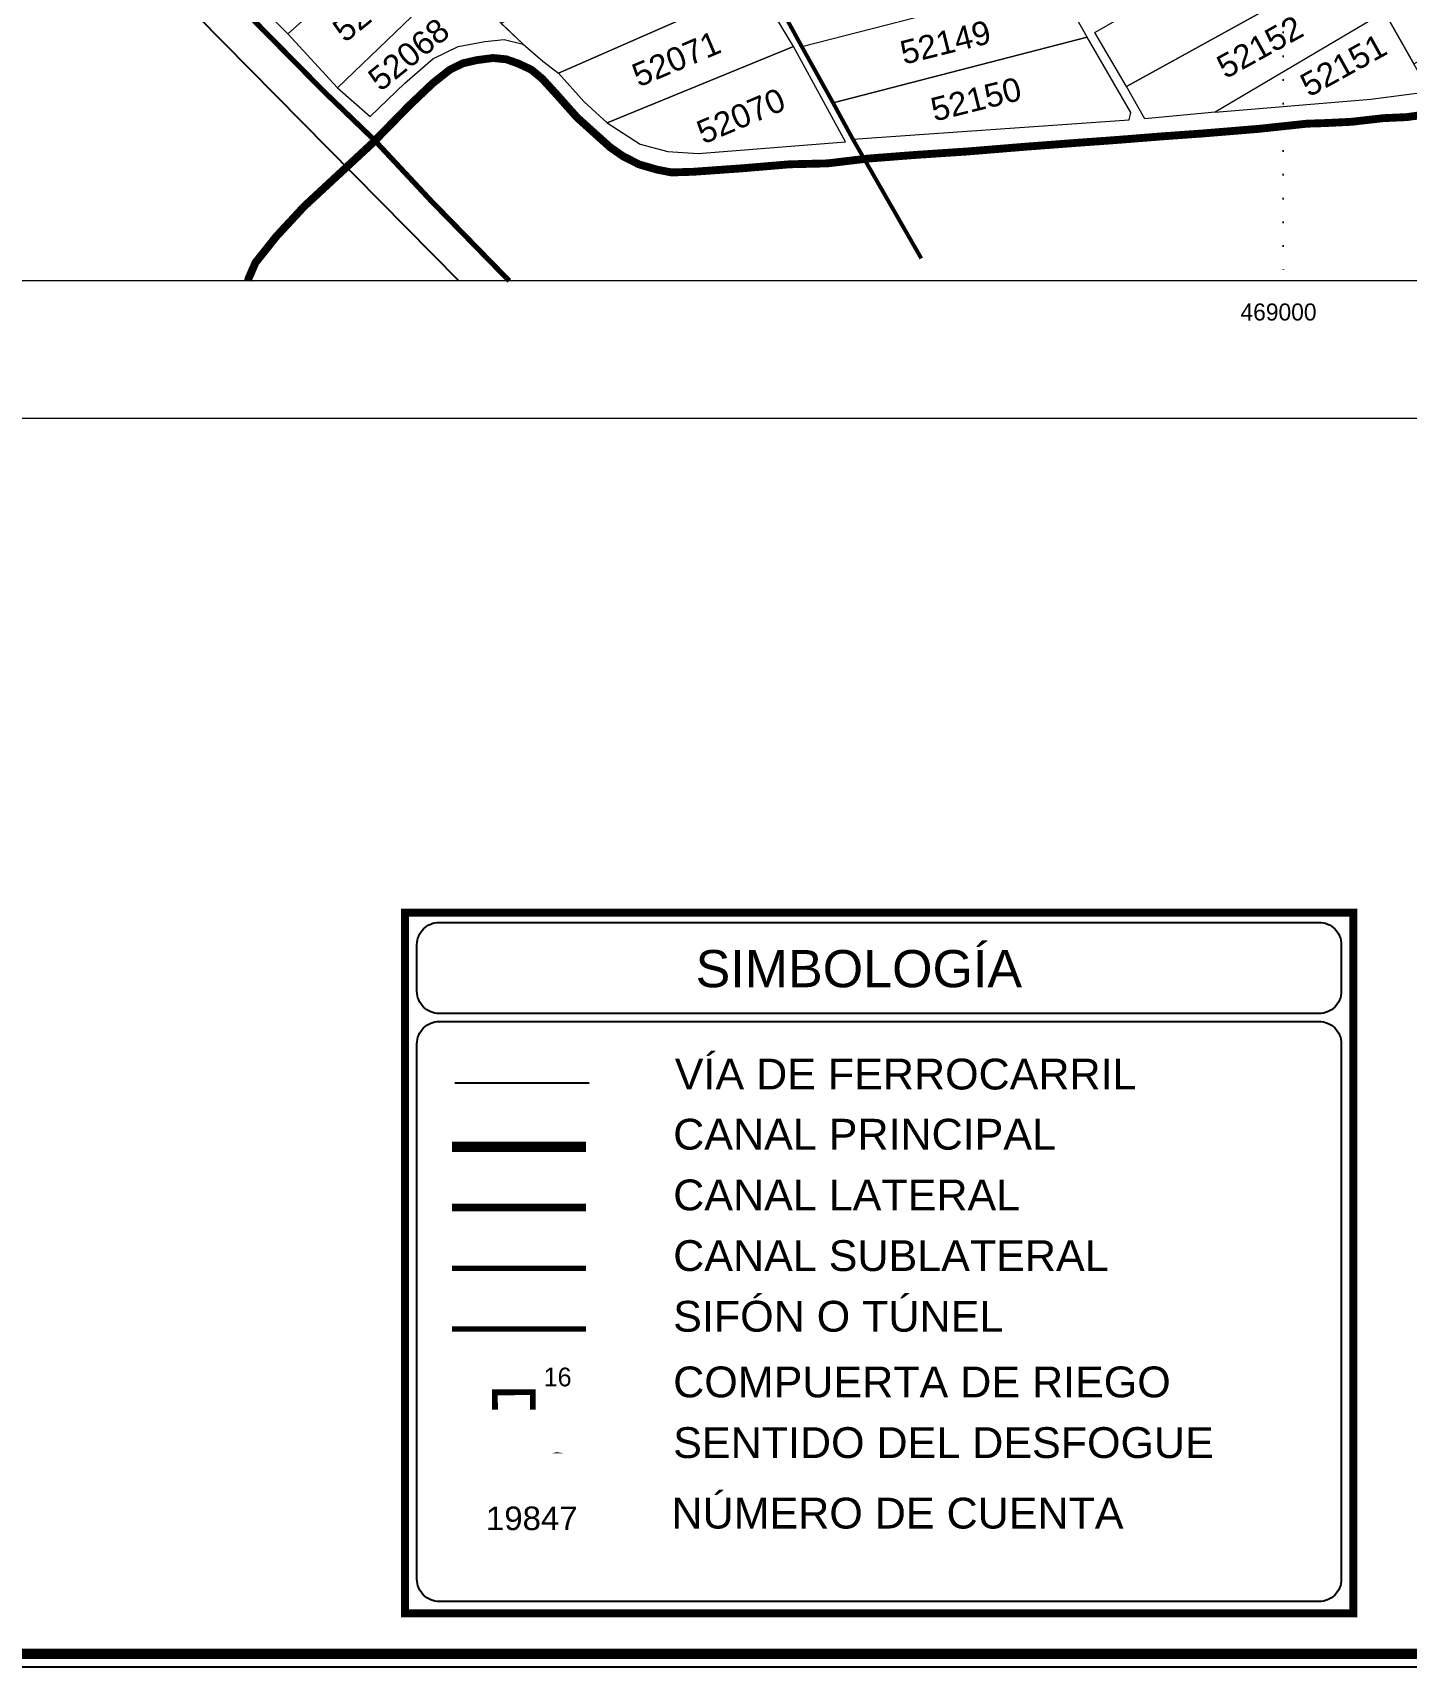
# Model space of a CAD drawing. Header units: millimetres. Extents: x 466933 to 471722, y 2222002 to 2227696.
# Drawn here: x 468046 to 469094, y 2222002 to 2223250 of the extents above; entities that cross this region are included whole.
import ezdxf

# ---------------------------------------------------------------- set-up
doc = ezdxf.new("R2010")
doc.units = ezdxf.units.MM
doc.header["$MEASUREMENT"] = 0
doc.linetypes.add('ACAD_ISO07W100', pattern=[3, 0, -3])
doc.linetypes.add('DASHED2', pattern=[0.375, 0.25, -0.125])
for name, color, linetype in [('cuentas', 7, 'Continuous'), ('ediplan', 7, 'Continuous'), ('ffcc', 3, 'TRACKS'), ('laterales', 134, 'Continuous'), ('limite de ejidos y pp', 7, 'Continuous'), ('Malla', 7, 'ACAD_ISO07W100'), ('sublat', 132, 'Continuous')]:
    doc.layers.add(name, color=color, linetype=linetype)
doc.layers.add('parcelas', color=7, linetype='Continuous', lineweight=13)
doc.styles.add('LETRERITO', font='arial.ttf')
doc.styles.add('SANSSERIF', font='sanss___.ttf')
doc.styles.add('style1', font='arial.ttf')
doc.linetypes.add('TRACKS', pattern='A,0.15,[130,ltypeshp.shx,S=0.25,R=0,X=0,Y=0],0.15', length=0.3)

msp = doc.modelspace()

# ---------------------------------------------------------------- linework, layer by layer
at = {"lineweight": 5, "ltscale": 2}
msp.add_lwpolyline([(471544.2, 2223060.3), (467095.1, 2223060.3), (467095.1, 2227485.3), (471544.2, 2227485.3)], close=True, dxfattribs=at)
at = {"layer": 'ediplan'}
msp.add_lwpolyline([(466933.2, 2227695.9), (471721.7, 2227695.9), (471721.7, 2222002.4), (466933.2, 2222002.4)], close=True, dxfattribs=at)
for points, const_width in [([(466943.5, 2227685.6), (471711.4, 2227685.6), (471711.4, 2222012.7), (466943.5, 2222012.7)], 8), ([(468330.3, 2222578.2), (469053.4, 2222578.2), (469053.4, 2222043.6), (468330.3, 2222043.6)], 6)]:
    msp.add_lwpolyline(points, close=True, dxfattribs=dict(at, const_width=const_width))
at = {"layer": 'ediplan', "lineweight": 9}
msp.add_lwpolyline([(471711.4, 2222955.2), (466943.5, 2222955.2)], dxfattribs=at)
at = {"layer": 'ediplan'}
for points in [[(468356.4, 2222570.8), (469027.3, 2222570.8, -0.414214), (469044.3, 2222553.8), (469044.3, 2222518.2, -0.414214), (469027.3, 2222501.2), (468356.4, 2222501.2, -0.414214), (468339.4, 2222518.2), (468339.4, 2222553.8, -0.414214)], [(468356.4, 2222495.2), (469027.3, 2222495.2, -0.414214), (469044.3, 2222478.2), (469044.3, 2222069.6, -0.414214), (469027.3, 2222052.6), (468356.4, 2222052.6, -0.414214), (468339.4, 2222069.6), (468339.4, 2222478.2, -0.414214)]]:
    msp.add_lwpolyline(points, format="xyb", close=True, dxfattribs=at)
at = {"layer": 'ediplan', "color": 3, "linetype": 'TRACKS', "ltscale": 40}
msp.add_lwpolyline([(468470.6, 2222448.2), (468368.3, 2222448.2)], dxfattribs=at)
at = {"layer": 'ediplan', "color": 144, "const_width": 8}
msp.add_lwpolyline([(468468.3, 2222399.5), (468366, 2222399.5)], dxfattribs=at)
at = {"layer": 'ediplan', "color": 134, "const_width": 6}
msp.add_lwpolyline([(468468.3, 2222353.2), (468366, 2222353.2)], dxfattribs=at)
at = {"layer": 'ediplan', "color": 132, "const_width": 4}
msp.add_lwpolyline([(468468.3, 2222306.9), (468366, 2222306.9)], dxfattribs=at)
at = {"layer": 'ediplan', "color": 132, "linetype": 'DASHED2', "lineweight": 5, "ltscale": 45, "const_width": 4}
msp.add_lwpolyline([(468468.3, 2222260.6), (468366, 2222260.6)], dxfattribs=at)
at = {"layer": 'ediplan', "color": 20, "lineweight": 9, "ltscale": 2, "const_width": 4.4}
msp.add_lwpolyline([(468398.9, 2222198.9), (468398.8, 2222212.2), (468427.7, 2222212.3), (468427.8, 2222199)], dxfattribs=at)
at = {"layer": 'ediplan', "color": 20, "lineweight": 9, "ltscale": 2}
msp.add_lwpolyline([(468446.1, 2222166.6, 0, 12.5, 0), (468415.6, 2222165.7, 0, 0, 0), (468376.1, 2222165.7, 0, 0, 0)], format="xyseb", dxfattribs=at)
at = {"layer": 'ffcc', "color": 3, "linetype": 'TRACKS', "ltscale": 22}
msp.add_lwpolyline([(468371.3, 2223060.3), (468092.5, 2223343.2), (467695.6, 2223737.9), (467336.3, 2224111.9), (467226.1, 2224239.1), (467095.1, 2224419.2)], dxfattribs=at)
at = {"layer": 'laterales', "const_width": 6}
msp.add_lwpolyline([(468210.6, 2223060.3), (468211, 2223062.1), (468216.2, 2223074.1), (468232.1, 2223094.1), (468253.3, 2223117), (468305.7, 2223165.6), (468333.2, 2223193.7), (468351.6, 2223211.2), (468364.4, 2223221.3), (468374.2, 2223226.2), (468385.1, 2223228.7), (468397.4, 2223230.3), (468407.5, 2223229.3), (468416.3, 2223226.2), (468426.6, 2223221.4), (468434.9, 2223214.5), (468446.3, 2223202), (468461.6, 2223184.8), (468486.7, 2223162.2), (468496.6, 2223155.3), (468508.8, 2223149.1), (468522.6, 2223145.1), (468533.5, 2223143), (468550.2, 2223143.5), (468588.1, 2223146.2), (468623.7, 2223149.2), (468652.6, 2223149.9), (468682.6, 2223153.5), (468718.7, 2223156.3), (468759.3, 2223159), (468804.4, 2223162.7), (468841.6, 2223165.5), (468873.5, 2223167.8), (468908.7, 2223170.6), (468938.3, 2223172.7), (468981.9, 2223176.3), (469018.1, 2223180.2), (469030.9, 2223180.6), (469051.7, 2223181.6), (469076.4, 2223184.4), (469094.2, 2223185.2), (469106.6, 2223186.9)], dxfattribs=at)
at = {"layer": 'limite de ejidos y pp', "lineweight": 5, "ltscale": 2, "const_width": 3}
for points in [[(468671.8, 2223168.4), (468656.7, 2223196.1), (468632.9, 2223238.9), (468609.5, 2223281.7), (468583.1, 2223324.6), (468559.7, 2223366.5), (468534.2, 2223411.5), (468508.7, 2223455.8), (468483.2, 2223499.4), (468458.5, 2223544.1), (468437.3, 2223583.4), (468409.2, 2223631), (468386.7, 2223671.6), (468359.9, 2223714.5), (468339.3, 2223756.3), (468527.1, 2223809.6)], [(468671.8, 2223168.4), (468724, 2223077.4)]]:
    msp.add_lwpolyline(points, dxfattribs=at)
at = {"layer": 'Malla', "ltscale": 6}
msp.add_lwpolyline([(469000, 2227485.3), (469000, 2223060.3)], dxfattribs=at)
at = {"layer": 'parcelas', "lineweight": 13}
for points in [[(468205.1, 2223284.8), (468240.8, 2223248.8), (468341.1, 2223337.5), (468316.9, 2223380.7)], [(469265.8, 2223319.7), (469245.2, 2223360.5), (469077.3, 2223265.2), (469099.5, 2223225.9)], [(468880.5, 2223208.5), (468856.3, 2223249.8), (469027.5, 2223347.9), (469052.6, 2223303.7)], [(468341.1, 2223337.5), (468366.7, 2223292.2), (468278.7, 2223207.6), (468240.8, 2223248.8)], [(468803.3, 2223333.6), (468826.6, 2223288.6), (468632.9, 2223238.9), (468609.5, 2223281.7)], [(468598.7, 2223285.3), (468577.6, 2223323.7), (468403.4, 2223257), (468420.3, 2223240.9), (468435.5, 2223227.8), (468447.3, 2223218.8)], [(468948, 2223189.1), (468894.4, 2223183.9), (468880.5, 2223208.5), (469052.6, 2223303.7), (469077.3, 2223265.2)], [(468278.7, 2223207.6), (468303.7, 2223185.6), (468330.2, 2223211), (468351.4, 2223229.6), (468370.9, 2223239.2), (468391.2, 2223242.8), (468405.9, 2223244.3), (468420.3, 2223240.9), (468366.7, 2223292.2)], [(468626.5, 2223239.2), (468598.7, 2223285.3), (468447.3, 2223218.8), (468466.9, 2223196.9), (468484.5, 2223180.9)], [(468632.9, 2223238.9), (468656.7, 2223196.1), (468850.4, 2223246.2), (468826.6, 2223288.6)], [(469111.5, 2223204.7), (469077.3, 2223265.2), (468948, 2223189.1), (469066.9, 2223199)], [(468656.7, 2223196.1), (468671.8, 2223168.4), (468882.4, 2223183.1), (468883.7, 2223188.7), (468850.4, 2223246.2)], [(468553.9, 2223157.5), (468666.2, 2223166.4), (468626.5, 2223239.2), (468626.5, 2223239.2), (468484.5, 2223180.9), (468509.5, 2223164.5), (468530.6, 2223159)]]:
    msp.add_lwpolyline(points, close=True, dxfattribs=at)
at = {"layer": 'sublat', "const_width": 4}
for points in [[(468307.3, 2223167.3), (468268.5, 2223204.7), (468167.2, 2223307.4)], [(468307.3, 2223167.3), (468350.1, 2223121.4), (468405.8, 2223064.3), (468409.8, 2223060.3)]]:
    msp.add_lwpolyline(points, dxfattribs=at)

# ---------------------------------------------------------------- texts
at = {"layer": 'cuentas', "char_height": 18, "width": 47.435, "attachment_point": 1, "style": 'style1'}
for s, insert, rotation in [('52067', (468273.2, 2223255.4), 39), ('52068', (468300.2, 2223218.1), 39), ('52149', (468706.3, 2223242.6), 14), ('52152', (468947.2, 2223229.7), 29), ('52071', (468501.4, 2223224.3), 23), ('52151', (469010.9, 2223215.8), 29), ('52150', (468729.6, 2223199.2), 14), ('52070', (468550.7, 2223180.8), 23)]:
    msp.add_mtext(s, dxfattribs=dict(at, insert=insert, rotation=rotation))
at = {"layer": 'ediplan', "color": 7}
for s, height, style, p in [('SIMBOLOGÍA', 28.38, 'LETRERITO', (468551.9, 2222521.3)), ('VÍA DE FERROCARRIL', 23.504, 'SANSSERIF', (468536, 2222443.3)), ('CANAL PRINCIPAL', 23.504, 'SANSSERIF', (468534.8, 2222397.4)), ('CANAL LATERAL', 23.504, 'SANSSERIF', (468534.8, 2222351.1)), ('CANAL SUBLATERAL', 23.504, 'SANSSERIF', (468534.8, 2222304.8)), ('SIFÓN O TÚNEL', 23.504, 'SANSSERIF', (468534.8, 2222258.5)), ('COMPUERTA DE RIEGO', 23.504, 'SANSSERIF', (468534.8, 2222208.4)), ('SENTIDO DEL DESFOGUE', 23.504, 'SANSSERIF', (468534.8, 2222162.1)), ('NÚMERO DE CUENTA ', 23.504, 'SANSSERIF', (468533.5, 2222108.3))]:
    msp.add_text(s, height=height, dxfattribs=dict(at, style=style)).set_placement(p)
at = {"layer": 'ediplan', "color": 20}
msp.add_text('16', height=14.3, rotation=359.9658, dxfattribs=at).set_placement((468436, 2222216.8))
at = {"layer": 'ediplan', "color": 7, "insert": (468392, 2222125.1), "char_height": 18, "width": 47.435, "attachment_point": 1, "style": 'style1'}
msp.add_mtext('19847', dxfattribs=at)
at = {"layer": 'Malla'}
msp.add_text('469000', height=13, dxfattribs=at).set_placement((468967.4, 2223030))

doc.saveas('drawing.dxf')
